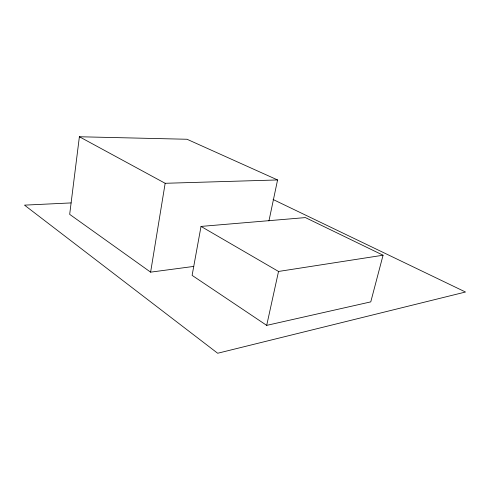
<?xml version="1.0" encoding="UTF-8"?>
<svg xmlns="http://www.w3.org/2000/svg" width="490" height="490" viewBox="0 0 490 490"><rect width="100%" height="100%" fill="white"/><g stroke="black" fill="none" stroke-linecap="round" stroke-linejoin="round"><path stroke-width="0.73" d="M268.943 220.935L277.573 179.953L187.027 139.258L79.386 136.753L69.678 214.357L150.614 272.152L193.807 266.407M150.614 272.152L165.161 183.291L79.386 136.753M201.023 226.417L192.111 275.368L266.695 325.372L370.771 301.877L383.064 255.217L305.405 217.591L201.023 226.417L278.528 271.454L383.064 255.217M266.695 325.372L278.528 271.454M71.105 202.915L24.5 205.139L217.67 353.247L465.5 292.022L273.065 199.485M165.161 183.291L277.573 179.953"/></g></svg>
